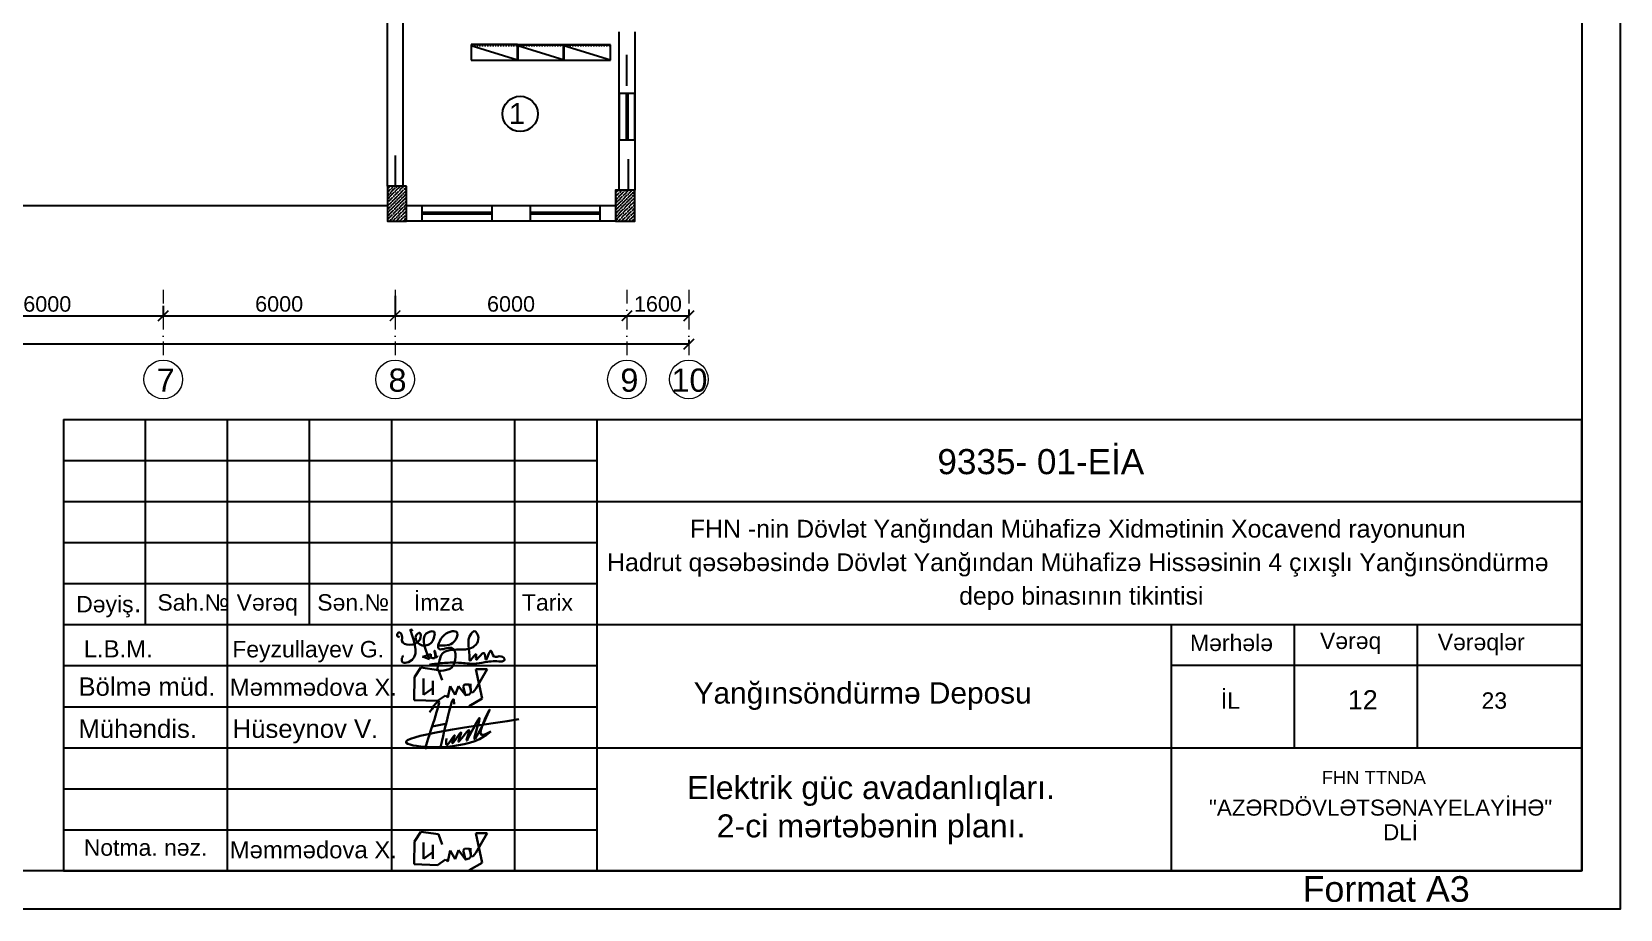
# Model space of a CAD drawing. Header units: millimetres. Extents: x 42452 to 2852333, y -419346 to 834876.
# Drawn here: x 2633825 to 2674929, y 414336 to 437048 of the extents above; entities that cross this region are included whole.
import ezdxf

# ---------------------------------------------------------------- set-up
doc = ezdxf.new("R2010")
doc.units = ezdxf.units.MM
for name, pattern in [('DASHED2', [0.375, 0.25, -0.125]), ('DUZ', [0]), ('Штрихпунктирная', [670.277762, 352.777767, -176.388884, 0, -141.111112])]:
    doc.linetypes.add(name, pattern=pattern)
for name, color, linetype, lineweight in [('0_memar', 250, 'Continuous', 20), ('0_Ном._пера__1', 7, 'Continuous', 15), ('c_dv_l x_tti-25_Ном._пера__21_Ном._пера__21', 7, 'Continuous', 30), ('memar', 7, 'Continuous', 25), ('перегородка', 130, 'Continuous', 20), ('перегородка_Ном._пера__1', 7, 'Continuous', 15)]:
    doc.layers.add(name, color=color, linetype=linetype, lineweight=lineweight)
for name, color, linetype in [('Kunc shtampi', 7, 'Continuous'), ('polygon', 5, 'Continuous'), ('ramka', 7, 'Continuous'), ('размер', 7, 'Continuous')]:
    doc.layers.add(name, color=color, linetype=linetype)
doc.styles.add('Arial', font='arial.ttf', dxfattribs={"height": 200})
doc.styles.add('ARİAL', font='arial.ttf')
doc.styles.get("Standard").update_dxf_attribs({"font": 'arial.ttf'})
doc.styles.add('СГЕНЕРИР_СТИЛЬ_1', font='arial.ttf')
doc.styles.add('СГЕНЕРИР_СТИЛЬ_2', font='')
doc.styles.get('СГЕНЕРИР_СТИЛЬ_2').set_extended_font_data('Arial Unicode MS Кириллический')
doc.dimstyles.new('razmeri a-g', dxfattribs={"dimtxt": 400, "dimasz": 270, "dimexe": 1.25, "dimexo": 0.625, "dimgap": 100, "dimtad": 1, "dimdec": 0, "dimtxsty": 'Standard', "dimblk": 'ARCHTICK', "dimcen": 2.5, "dimadec": 0, "dimazin": 0, "dimtfac": 1, "dimtdec": 0, "dimtmove": 0, "dimatfit": 3, "dimfxl": 1, "dimarcsym": 0})

# ---------------------------------------------------------------- blocks, each defined once
blk = doc.blocks.new('55')
at = {"color": 5, "lineweight": 30}
for points, knots in [([(6807568, -690913), (6807734, -690192), (6807904, -689458), (6807900, -689847), (6807900, -689854)], [0, 0, 0, 0, 1128.718966, 1148.710053, 1148.710053, 1148.710053, 1148.710053]), ([(6807301, -690054), (6807380, -689939), (6807723, -689440), (6807293, -690552), (6807199, -690927), (6807191, -690959)], [0, 0, 0, 0, 328.564954, 1432.648132, 1536.641492, 1536.641492, 1536.641492, 1536.641492]), ([(6808805, -690524), (6808750, -690568), (6808216, -691003), (6805386, -690836), (6807954, -690456), (6809491, -690228)], [0, 0, 0, 0, 215.465341, 2087.683537, 4876.118481, 4876.118481, 4876.118481, 4876.118481]), ([(6807358, -690408), (6807470, -690386), (6807596, -690361), (6807720, -690330), (6807732, -690327)], [0, 0, 0, 0, 344.502291, 383.366548, 383.366548, 383.366548, 383.366548]), ([(6807716, -690698), (6807705, -690775), (6807675, -691004), (6808017, -690413), (6807740, -691044), (6808200, -690308), (6807872, -691036), (6808390, -690235), (6808050, -691132), (6808747, -689639), (6808148, -691347), (6809105, -689320), (6808364, -690768), (6808709, -690576), (6808805, -690524)], [0, 0, 0, 0, 159.15263, 467.604708, 669.340869, 1011.806253, 1243.637014, 1628.4018, 1881.82877, 2512.198919, 3044.065726, 3849.863763, 4495.087992, 4740.981721, 4740.981721, 4740.981721, 4740.981721])]:
    blk.add_open_spline(points, degree=3, knots=knots, dxfattribs=at)
blk = doc.blocks.new('20')
at = {"color": 7, "lineweight": 25}
for p, q in [((15101137, -7396449), (15122448, -7396449)), ((15101137, -7396449), (15101137, -7402785)), ((15101137, -7402785), (15122448, -7402785))]:
    blk.add_line(p, q, dxfattribs=at)
at = {"layer": 'Kunc shtampi', "ltscale": 0.1}
blk.add_line((15122450, -7402785), (15122450, -7396438), dxfattribs=at)
at = {"layer": 'polygon', "color": 7, "linetype": 'DUZ', "lineweight": 25}
for p, q in [((15118416, -7401057), (15118416, -7399329)), ((15120144, -7401057), (15120144, -7399329)), ((15122448, -7399905), (15116691, -7399905))]:
    blk.add_line(p, q, dxfattribs=at)
at = {"layer": 'перегородка', "color": 5, "lineweight": 30}
for p, q in [((15106152, -7399933), (15106063, -7400069)), ((15106401, -7399969), (15106152, -7399933)), ((15107086, -7399953), (15106925, -7399953)), ((15106925, -7399953), (15107015, -7400368)), ((15106927, -7400230), (15107086, -7399953)), ((15106063, -7400069), (15106062, -7400388)), ((15106192, -7400084), (15106192, -7400313)), ((15106192, -7400084), (15106192, -7400313)), ((15106323, -7400119), (15106323, -7400313)), ((15106454, -7400110), (15106401, -7399969)), ((15106749, -7400198), (15106768, -7400171)), ((15106830, -7400168), (15106768, -7400171)), ((15106830, -7400168), (15106850, -7400225)), ((15106850, -7400225), (15106850, -7400162)), ((15106850, -7400162), (15106856, -7400282)), ((15106062, -7400388), (15106388, -7400401)), ((15106192, -7400313), (15106323, -7400219)), ((15106388, -7400401), (15106498, -7400325)), ((15106498, -7400325), (15106531, -7400351)), ((15106531, -7400351), (15106567, -7400195)), ((15106567, -7400195), (15106637, -7400317)), ((15106637, -7400317), (15106683, -7400192)), ((15106683, -7400192), (15106784, -7400326)), ((15106749, -7400198), (15106780, -7400321)), ((15106780, -7400321), (15106832, -7400311)), ((15106832, -7400311), (15106856, -7400282)), ((15107015, -7400368), (15106834, -7400474)), ((15106856, -7400282), (15106850, -7400225)), ((15106856, -7400282), (15106889, -7400275)), ((15106889, -7400275), (15106927, -7400230)), ((15106063, -7402373), (15106062, -7402692)), ((15106152, -7402237), (15106063, -7402373)), ((15106401, -7402273), (15106152, -7402237)), ((15106192, -7402388), (15106192, -7402617)), ((15106192, -7402388), (15106192, -7402617)), ((15106454, -7402414), (15106401, -7402273)), ((15107086, -7402257), (15106925, -7402257)), ((15106925, -7402257), (15107015, -7402672)), ((15106927, -7402534), (15107086, -7402257)), ((15106192, -7402617), (15106323, -7402523)), ((15106323, -7402423), (15106323, -7402617)), ((15106388, -7402705), (15106498, -7402629)), ((15106498, -7402629), (15106531, -7402655)), ((15106531, -7402655), (15106567, -7402499)), ((15106567, -7402499), (15106637, -7402621)), ((15106637, -7402621), (15106683, -7402496)), ((15106683, -7402496), (15106784, -7402630)), ((15106749, -7402502), (15106768, -7402475)), ((15106749, -7402502), (15106780, -7402625)), ((15106830, -7402472), (15106768, -7402475)), ((15106780, -7402625), (15106832, -7402615)), ((15106830, -7402472), (15106850, -7402529)), ((15106832, -7402615), (15106856, -7402586)), ((15106850, -7402529), (15106850, -7402466)), ((15106850, -7402466), (15106856, -7402586)), ((15106856, -7402586), (15106850, -7402529)), ((15106856, -7402586), (15106889, -7402579)), ((15106889, -7402579), (15106927, -7402534)), ((15106062, -7402692), (15106388, -7402705)), ((15107015, -7402672), (15106834, -7402778))]:
    blk.add_line(p, q, dxfattribs=at)
for points, knots in [([(15105854, -7399506), (15105838, -7399500), (15105805, -7399487), (15105847, -7399413), (15105905, -7399491), (15105849, -7399623), (15106153, -7399643), (15106162, -7399419), (15106042, -7399495), (15106143, -7399660), (15106310, -7399603), (15106340, -7399510), (15106359, -7399413), (15106122, -7399448), (15106203, -7399646), (15106273, -7399814)], [0, 0, 0, 0, 42.223389, 90.051656, 154.549451, 226.6152, 476.644161, 571.28472, 627.013932, 778.672239, 938.454199, 1025.570794, 1091.558705, 1160.21584, 1544.16015, 1544.16015, 1544.16015, 1544.16015]), ([(15106007, -7399409), (15106073, -7399600), (15106152, -7399829), (15105880, -7399880), (15105882, -7399793), (15105905, -7399771), (15105910, -7399766)], [0, 0, 0, 0, 446.334972, 532.702513, 603.278674, 627.196902, 627.196902, 627.196902, 627.196902]), ([(15106007, -7399409), (15106006, -7399405), (15106005, -7399395), (15106027, -7399402), (15106031, -7399412), (15106033, -7399416)], [0, 0, 0, 0, 8.821018, 27.345406, 42.243095, 42.243095, 42.243095, 42.243095]), ([(15106401, -7399620), (15106483, -7399625), (15106613, -7399633), (15106712, -7399392), (15106440, -7399437), (15106343, -7399750), (15106675, -7399563), (15106648, -7399925), (15106507, -7399969), (15106352, -7399997), (15106417, -7399855), (15106438, -7399676), (15106619, -7399677), (15106758, -7399678)], [0, 0, 0, 0, 227.188385, 358.071473, 539.665587, 751.927894, 924.503113, 1199.403857, 1282.39891, 1403.270956, 1513.824778, 1614.597802, 1944.904586, 1944.904586, 1944.904586, 1944.904586]), ([(15106758, -7399678), (15106785, -7399676), (15106877, -7399669), (15107004, -7399560), (15106917, -7399391), (15106772, -7399548), (15106848, -7399680), (15106834, -7399875), (15106956, -7399662), (15106900, -7399907), (15107061, -7399627), (15107057, -7399923), (15107138, -7399603), (15107168, -7399822), (15107267, -7399745), (15107351, -7399823), (15107309, -7399841), (15107293, -7399848)], [0, 0, 0, 0, 82.934409, 278.458212, 386.336719, 441.130098, 797.922894, 815.295031, 939.358029, 1010.425899, 1153.318323, 1248.777542, 1391.619055, 1482.772305, 1582.360738, 1652.010665, 1693.923868, 1693.923868, 1693.923868, 1693.923868]), ([(15106295, -7399744), (15106292, -7399758), (15106286, -7399786), (15106327, -7399808), (15106381, -7399781), (15106332, -7399640), (15106351, -7399754), (15106372, -7399792), (15106387, -7399780), (15106385, -7399772), (15106385, -7399769)], [0, 0, 0, 0, 37.910096, 78.738154, 107.34926, 199.254906, 281.250122, 295.344415, 310.564895, 319.310936, 319.310936, 319.310936, 319.310936]), ([(15107300, -7399848), (15107229, -7399844), (15107106, -7399838), (15106918, -7399890), (15106741, -7399864), (15106546, -7399860), (15106396, -7399873), (15106301, -7399888), (15106276, -7399892)], [0, 0, 0, 0, 211.533539, 367.015626, 577.795063, 738.782103, 953.656981, 1027.737747, 1027.737747, 1027.737747, 1027.737747])]:
    blk.add_open_spline(points, degree=3, knots=knots, dxfattribs=at)
for points in [[(15106295, -7399744), (15106256, -7399756), (15106217, -7399767), (15106178, -7399779)], [(15106178, -7399779), (15106209, -7399791), (15106241, -7399803), (15106273, -7399814)]]:
    blk.add_open_spline(points, degree=3, dxfattribs=at)
at = {"layer": 'размер', "color": 7, "lineweight": 25}
for p, q in [((15102289, -7399329), (15102289, -7396449)), ((15103441, -7402785), (15103441, -7396449)), ((15104592, -7399329), (15104592, -7396449)), ((15105744, -7402785), (15105744, -7396449)), ((15107472, -7402785), (15107472, -7396449)), ((15108624, -7396449), (15108624, -7402785)), ((15101137, -7397025), (15108624, -7397025)), ((15101137, -7397601), (15122448, -7397601)), ((15101137, -7398177), (15108624, -7398177)), ((15101137, -7398753), (15108624, -7398753)), ((15101137, -7399329), (15122448, -7399329)), ((15116688, -7399329), (15116688, -7402785)), ((15101137, -7399905), (15108624, -7399905)), ((15101137, -7400481), (15108624, -7400481)), ((15101137, -7401057), (15122448, -7401057)), ((15101137, -7401633), (15108624, -7401633)), ((15101156, -7402209), (15108624, -7402209))]:
    blk.add_line(p, q, dxfattribs=at)
at = {"color": 1, "lineweight": 25, "xscale": 0.5720132259566115, "yscale": 0.5720132259566115, "zscale": 0.5720132259566115}
blk.add_blockref('55', (11212411, -7005839), dxfattribs=at)
at = {"color": 7, "char_height": 258.17, "width": 5812.24, "attachment_point": 4, "style": 'Arial'}
for s, insert in [('{\\fArial|b0|i0|c238|p34;Bölmə müd.} {\\fArial|b0|i0|c238|p34; \\fArial|b0|i0|c204|p34;\\H0.92962x;Məmmədova\\fArial|b0|i0|c238|p34; X.}', (15101347, -7400201)), ('{\\fArial|b0|i0|c238|p34;Mühəndis.     Hüseynov V\\H0.92962x;.}', (15101347, -7400829))]:
    blk.add_mtext(s, dxfattribs=dict(at, insert=insert))
at = {"color": 7, "lineweight": 25, "attachment_point": 1}
for s, insert, char_height in [('{\\fArial|b0|i0|c238|p34;İ\\fArial|b0|i0|c0|p34;L}', (15117383, -7400280), 230.39), ('23', (15121043, -7400280), 230.4)]:
    blk.add_mtext(s, dxfattribs=dict(at, insert=insert, char_height=char_height))
at = {"insert": (15115876, -7403826), "char_height": 360, "width": 22250.72, "attachment_point": 7, "style": 'ARİAL'}
blk.add_mtext('{\\fArial|b0|i0|c238|p34;                   Format A3\\L\\P} ', dxfattribs=at)
at = {"layer": '0_memar', "color": 0, "linetype": 'Continuous', "insert": (15115376, -7398491), "char_height": 249.57, "width": 13538.5, "attachment_point": 5, "line_spacing_factor": 1.132501, "style": 'СГЕНЕРИР_СТИЛЬ_1'}
blk.add_mtext('{\\C7;FHN -nin Dövlət Yanğından Mühafizə Xidmətinin \\fArial|b0|i0|c238|p38;Xocavend\\fArial|b0|i0|c204|p38; \\fArial|b0|i0|c238|p38;rayonunun\\fArial|b0|i0|c204|p38; \\fArial|b0|i0|c238|p38;\\PHadrut qəsəbəsində \\fArial|b0|i0|c204|p38;Dövlət Yanğından Mühafizə Hissəsinin 4 \\fArial|b0|i0|c238|p38;çıxışlı Y\\fArial|b0|i0|c204|p38;anğınsöndürmə\\fArial|b0|i0|c238|p38;\\P \\fArial|b0|i0|c204|p38;depo\\fArial|b0|i0|c238|p38; binasının\\fArial|b0|i0|c204|p34; tikintisi}', dxfattribs=at)
at = {"layer": '0_memar', "color": 0, "linetype": 'Continuous', "insert": (15112355, -7400528), "char_height": 299.48, "attachment_point": 8, "style": 'СГЕНЕРИР_СТИЛЬ_1'}
blk.add_mtext('{Yanğınsöndürmə Deposu}', dxfattribs=at)
at = {"layer": '0_Ном._пера__1', "linetype": 'Continuous', "attachment_point": 1, "style": 'СГЕНЕРИР_СТИЛЬ_2'}
for s, insert, char_height in [('{Mərhələ}', (15116950, -7399469), 231), ('{Vərəq}', (15118775, -7399440), 231), ('{Vərəqlər}', (15120428, -7399458), 231), (' {\\fArial|b0|i0|c0|p34;     \\H0.88889x;                FHN TTNDA}', (15117167, -7401383), 207.94)]:
    blk.add_mtext(s, dxfattribs=dict(at, insert=insert, char_height=char_height))
at = {"layer": '0_Ном._пера__1', "linetype": 'Continuous', "insert": (15117216, -7401786), "char_height": 225, "width": 5999.56, "attachment_point": 1, "line_spacing_factor": 0.920624, "style": 'СГЕНЕРИР_СТИЛЬ_2'}
blk.add_mtext('{\\fArial|b0|i0|c0|p34;"AZƏRDÖVLƏTSƏNAYELAYİHƏ"\\P                            DLİ}', dxfattribs=at)
at = {"layer": 'ramka', "color": 7, "lineweight": 25, "ltscale": 0.4, "attachment_point": 1, "style": 'Arial'}
for s, insert, char_height, width in [('  {\\H1.0417x;L.B.M.            \\fArial|b0|i0|c204|p38;\\H0.95997x;\\C256;Feyzullayev \\fArial|b0|i0|c0|p38;G\\fArial|b0|i0|c204|p38;.}', (15101242, -7399549), 230.392, 6041.47), ('Notma. nəz.', (15101422, -7402344), 230.39, 2251.06), ('{\\H0.92962x;Məmmədova\\fArial|b0|i0|c238|p34; X.}', (15103470, -7402370), 258.17, 2820.28)]:
    blk.add_mtext(s, dxfattribs=dict(at, insert=insert, char_height=char_height, width=width))
at = {"layer": 'перегородка', "color": 7, "lineweight": 25, "char_height": 287.99, "attachment_point": 1, "style": 'Arial'}
for s, insert in [('\\H0.8x;İmza', (15106056, -7398902)), ('\\H0.8x;Dəyiş\\H1.25x;.', (15101316, -7398869)), ('\\H0.8x;Sah.№', (15102456, -7398902)), ('\\H0.8x;Vərəq', (15103568, -7398902)), ('\\H0.8x;Sən.№', (15104700, -7398902)), ('\\H0.8x;Tarix', (15107573, -7398902))]:
    blk.add_mtext(s, dxfattribs=dict(at, insert=insert))
at = {"layer": 'перегородка_Ном._пера__1', "linetype": 'Continuous', "insert": (15113268, -7396864), "char_height": 352.637, "attachment_point": 1, "style": 'СГЕНЕРИР_СТИЛЬ_2'}
blk.add_mtext('{\\fArial|b0|i0|c204|p38; 9\\fArial|b0|i0|c238|p38;335\\fArial|b0|i0|c204|p38;- 01-\\fArial|b0|i0|c238|p38;EİA}', dxfattribs=at)
blk = doc.blocks.new('_ArchTick')
at = {"color": 0, "linetype": 'ByBlock', "const_width": 0.15}
blk.add_lwpolyline([(-0.5, -0.5), (0.5, 0.5)], dxfattribs=at)
blk = doc.blocks.new('*D283')
at = {"layer": 'Defpoints', "color": 0, "lineweight": 30, "transparency": 16777216}
for p in [(2605626, 429072), (2605626, 428963), (2650827, 429072)]:
    blk.add_point(p, dxfattribs=at)
at = {"layer": 'memar', "color": 0, "lineweight": -2, "transparency": 16777216}
for p, q in [((2605626, 429071), (2605626, 428962)), ((2650827, 428963), (2605626, 428963)), ((2650827, 429071), (2650827, 428962))]:
    blk.add_line(p, q, dxfattribs=at)
at = {"layer": 'memar', "color": 0, "lineweight": -2, "transparency": 16777216, "xscale": 270, "yscale": 270, "zscale": 270, "rotation": 180}
blk.add_blockref('_ArchTick', (2605626, 428963), dxfattribs=at)
at = {"layer": 'memar', "color": 0, "lineweight": -2, "transparency": 16777216, "xscale": 270, "yscale": 270, "zscale": 270}
blk.add_blockref('_ArchTick', (2650827, 428963), dxfattribs=at)
at = {"layer": 'memar', "color": 0, "lineweight": 15, "transparency": 16777216, "insert": (2628226, 429267), "char_height": 400, "attachment_point": 5}
blk.add_mtext('45200', dxfattribs=at)
blk = doc.blocks.new('*D289')
at = {"layer": 'Defpoints', "color": 0, "lineweight": 30, "transparency": 16777216}
for p in [(2631226, 429696), (2637226, 429696), (2637226, 429696)]:
    blk.add_point(p, dxfattribs=at)
at = {"layer": 'memar', "color": 0, "lineweight": -2, "transparency": 16777216}
for p, q in [((2631226, 429697), (2631226, 429697)), ((2631226, 429696), (2637226, 429696)), ((2637226, 429697), (2637226, 429697))]:
    blk.add_line(p, q, dxfattribs=at)
at = {"layer": 'memar', "color": 0, "lineweight": -2, "transparency": 16777216, "xscale": 270, "yscale": 270, "zscale": 270, "rotation": 180}
blk.add_blockref('_ArchTick', (2631226, 429696), dxfattribs=at)
at = {"layer": 'memar', "color": 0, "lineweight": -2, "transparency": 16777216, "xscale": 270, "yscale": 270, "zscale": 270}
blk.add_blockref('_ArchTick', (2637226, 429696), dxfattribs=at)
at = {"layer": 'memar', "color": 0, "lineweight": 15, "transparency": 16777216, "insert": (2634226, 430000), "char_height": 400, "attachment_point": 5}
blk.add_mtext('6000', dxfattribs=at)
blk = doc.blocks.new('*D290')
at = {"layer": 'Defpoints', "color": 0, "lineweight": 30, "transparency": 16777216}
for p in [(2637226, 429954), (2643226, 430211), (2643226, 429697)]:
    blk.add_point(p, dxfattribs=at)
at = {"layer": 'memar', "color": 0, "lineweight": -2, "transparency": 16777216}
for p, q in [((2637226, 429953), (2637226, 429696)), ((2643226, 430211), (2643226, 429696)), ((2637226, 429697), (2643226, 429697))]:
    blk.add_line(p, q, dxfattribs=at)
at = {"layer": 'memar', "color": 0, "lineweight": -2, "transparency": 16777216, "xscale": 270, "yscale": 270, "zscale": 270, "rotation": 180}
blk.add_blockref('_ArchTick', (2637226, 429697), dxfattribs=at)
at = {"layer": 'memar', "color": 0, "lineweight": -2, "transparency": 16777216, "xscale": 270, "yscale": 270, "zscale": 270}
blk.add_blockref('_ArchTick', (2643226, 429697), dxfattribs=at)
at = {"layer": 'memar', "color": 0, "lineweight": 15, "transparency": 16777216, "insert": (2640226, 430001), "char_height": 400, "attachment_point": 5}
blk.add_mtext('6000', dxfattribs=at)
blk = doc.blocks.new('*D291')
at = {"layer": 'Defpoints', "color": 0, "lineweight": 30, "transparency": 16777216}
for p in [(2643226, 429697), (2649226, 429697), (2649226, 429697)]:
    blk.add_point(p, dxfattribs=at)
at = {"layer": 'memar', "color": 0, "lineweight": -2, "transparency": 16777216}
for p, q in [((2643226, 429698), (2643226, 429698)), ((2643226, 429697), (2649226, 429697)), ((2649226, 429698), (2649226, 429698))]:
    blk.add_line(p, q, dxfattribs=at)
at = {"layer": 'memar', "color": 0, "lineweight": -2, "transparency": 16777216, "xscale": 270, "yscale": 270, "zscale": 270, "rotation": 180}
blk.add_blockref('_ArchTick', (2643226, 429697), dxfattribs=at)
at = {"layer": 'memar', "color": 0, "lineweight": -2, "transparency": 16777216, "xscale": 270, "yscale": 270, "zscale": 270}
blk.add_blockref('_ArchTick', (2649226, 429697), dxfattribs=at)
at = {"layer": 'memar', "color": 0, "lineweight": 15, "transparency": 16777216, "insert": (2646226, 430001), "char_height": 400, "attachment_point": 5}
blk.add_mtext('6000', dxfattribs=at)
blk = doc.blocks.new('*D292')
at = {"layer": 'Defpoints', "color": 0, "lineweight": 30, "transparency": 16777216}
for p in [(2649226, 429697), (2650827, 429857), (2650827, 429697)]:
    blk.add_point(p, dxfattribs=at)
at = {"layer": 'memar', "color": 0, "lineweight": -2, "transparency": 16777216}
for p, q in [((2649226, 429698), (2649226, 429698)), ((2649226, 429697), (2650827, 429697)), ((2650827, 429856), (2650827, 429696))]:
    blk.add_line(p, q, dxfattribs=at)
at = {"layer": 'memar', "color": 0, "lineweight": -2, "transparency": 16777216, "xscale": 270, "yscale": 270, "zscale": 270, "rotation": 180}
blk.add_blockref('_ArchTick', (2649226, 429697), dxfattribs=at)
at = {"layer": 'memar', "color": 0, "lineweight": -2, "transparency": 16777216, "xscale": 270, "yscale": 270, "zscale": 270}
blk.add_blockref('_ArchTick', (2650827, 429697), dxfattribs=at)
at = {"layer": 'memar', "color": 0, "lineweight": 15, "transparency": 16777216, "insert": (2650027, 430001), "char_height": 400, "attachment_point": 5}
blk.add_mtext('1600', dxfattribs=at)

msp = doc.modelspace()

# ---------------------------------------------------------------- hatches: boundary and pattern name
at = {"layer": 'memar', "lineweight": 25}
h = msp.add_hatch(dxfattribs=at)
h.set_pattern_fill('ANSI36', color=256, scale=500)
h.set_pattern_definition([(45, (892827.97, 2715145.5), (33.1456304, 121.533978), [156.25, -31.25, 0, -31.25])])
h.paths.add_polyline_path([(2643025.59247, 433047.9843), (2643025.59247, 432147.9843), (2643525.59247, 432147.9843), (2643525.59247, 433047.9843)])
h = msp.add_hatch(dxfattribs=at)
h.set_pattern_fill('ANSI36', color=256, scale=500)
h.set_pattern_definition([(45, (886727.78, 2715145.5), (33.1456304, 121.533978), [156.25, -31.25, 0, -31.25])])
h.paths.add_polyline_path([(2648926.14, 432947.9843), (2648926.14, 432147.9843), (2649426.14, 432147.9843), (2649426.14, 432947.9843)])

# ---------------------------------------------------------------- linework, layer by layer
at = {"color": 32, "lineweight": 25, "true_color": 0xc65c10}
for p, q in [((2645192.7849, 436714.85861), (2645192.7849, 436314.85861)), ((2646392.7849, 436714.85861), (2645192.7849, 436714.85861)), ((2646392.7849, 436314.85861), (2645192.7849, 436684.85861)), ((2646392.7849, 436314.85861), (2646392.7849, 436714.85861)), ((2646402.14151, 436710.29368), (2646402.14151, 436310.29368)), ((2647602.14151, 436710.29368), (2646402.14151, 436710.29368)), ((2647602.14151, 436310.29368), (2646402.14151, 436680.29367)), ((2647587.33631, 436314.85861), (2647587.33631, 436714.85861)), ((2647596.69292, 436710.29368), (2647596.69292, 436310.29368)), ((2648796.69292, 436710.29368), (2647596.69292, 436710.29368)), ((2648796.69292, 436310.29368), (2647596.69292, 436680.29367)), ((2647602.14151, 436310.29368), (2647602.14151, 436710.29368)), ((2648796.69292, 436310.29368), (2648796.69292, 436710.29368)), ((2645192.7849, 436314.85861), (2646392.7849, 436314.85861)), ((2646402.14151, 436310.29368), (2647602.14151, 436310.29368)), ((2647596.69292, 436310.29368), (2648796.69292, 436310.29368))]:
    msp.add_line(p, q, dxfattribs=at)
at = {"color": 32, "linetype": 'DASHED2', "lineweight": 25, "ltscale": 0.3, "true_color": 0xc65c10}
for p, q in [((2646362.781, 436684.86251), (2645222.78099, 436684.85471)), ((2646362.781, 436684.86251), (2646392.78099, 436684.85861)), ((2647572.1376, 436680.29758), (2646432.1376, 436680.28977)), ((2647557.33241, 436684.86251), (2647587.33241, 436684.85861)), ((2647572.1376, 436680.29758), (2647602.1376, 436680.29368)), ((2648766.68902, 436680.29758), (2647626.68902, 436680.28977)), ((2648766.68902, 436680.29758), (2648796.68902, 436680.29368))]:
    msp.add_line(p, q, dxfattribs=at)
at = {"layer": 'c_dv_l x_tti-25_Ном._пера__21_Ном._пера__21', "linetype": 'Continuous', "lineweight": 25, "flags": 128}
for points in [[(2591320.97086, 473458.73214), (2674928.52286, 473458.73214), (2674928.52286, 414336.24894), (2591320.97086, 414336.24894)], [(2595302.28286, 472463.40414), (2673933.19486, 472463.40414), (2673933.19486, 415331.57694), (2595302.28286, 415331.57694)]]:
    msp.add_lwpolyline(points, close=True, dxfattribs=at)
at = {"layer": 'memar', "color": 0, "lineweight": 25}
for points in [[(2643025.59247, 433047.9843), (2643026.14, 438947.9843)], [(2643426.14, 438947.9843), (2643425.59247, 433047.9843)], [(2649026.14, 432947.9843), (2649026.14, 437047.90816)], [(2649426.14, 437047.90816), (2649426.14, 432947.9843)], [(2619426.13986, 432547.9843), (2643025.59247, 432547.9843)]]:
    msp.add_lwpolyline(points, dxfattribs=at)
at = {"layer": 'memar', "lineweight": 25}
for points in [[(2649226.31616, 435647.9843), (2649226.31616, 436447.9843)], [(2643226.14, 433847.9843), (2643226.14, 433047.9843)], [(2649258.90176, 433747.9843), (2649258.90176, 432947.9843)]]:
    msp.add_lwpolyline(points, dxfattribs=at)
at = {"layer": 'memar', "color": 0, "lineweight": 25}
for points in [[(2649426.17725, 434247.93988), (2649426.17725, 435447.93988), (2649026.17725, 435447.93988), (2649026.17725, 434247.93988)], [(2648926.14, 432147.9843), (2643525.59247, 432147.9843), (2643525.59247, 432547.9843), (2648926.14, 432547.9843)], [(2643925.59247, 432547.9843), (2645725.59247, 432547.9843), (2645725.59247, 432147.9843), (2643925.59247, 432147.9843)], [(2646726.14, 432547.9843), (2648526.14, 432547.9843), (2648526.14, 432147.9843), (2646726.14, 432147.9843)]]:
    msp.add_lwpolyline(points, close=True, dxfattribs=at)
at = {"layer": 'memar', "color": 146, "lineweight": 25, "true_color": 0x105689}
for points in [[(2649257.31465, 435447.93988), (2649207.31465, 435447.93988), (2649207.31465, 434247.93988), (2649257.31465, 434247.93988)], [(2645725.59247, 432379.1217), (2645725.59247, 432329.1217), (2643925.59247, 432329.1217), (2643925.59247, 432379.1217)], [(2648526.14, 432379.1217), (2648526.14, 432329.1217), (2646726.14, 432329.1217), (2646726.14, 432379.1217)]]:
    msp.add_lwpolyline(points, close=True, dxfattribs=at)
at = {"layer": 'memar', "color": 3, "lineweight": 25}
for points in [[(2643525.59247, 433047.9843), (2643025.59247, 433047.9843), (2643025.59247, 432147.9843), (2643525.59247, 432147.9843)], [(2649426.14, 432947.9843), (2648926.14, 432947.9843), (2648926.14, 432147.9843), (2649426.14, 432147.9843)]]:
    msp.add_lwpolyline(points, close=True, dxfattribs=at)
at = {"layer": 'memar', "linetype": 'Штрихпунктирная', "lineweight": 15, "flags": 128}
for points in [[(2637226.31329, 430368.49197), (2637226.31325, 428549.69149)], [(2643226.31329, 430368.49197), (2643226.31325, 428549.69149)], [(2649226.48945, 430368.49197), (2649226.48941, 428549.69149)], [(2650826.68437, 430368.49197), (2650826.68434, 428549.70597)]]:
    msp.add_lwpolyline(points, dxfattribs=at)
at = {"layer": 'memar', "lineweight": 25}
msp.add_circle((2646462.74648, 434922.65537), 454.87332, dxfattribs=at)
at = {"layer": 'memar', "linetype": 'Continuous', "lineweight": 15}
for centre in [(2637226.31296, 428049.70597), (2643226.31296, 428049.70597), (2649226.48912, 428049.70597), (2650826.68404, 428049.70597)]:
    msp.add_circle(centre, 500, dxfattribs=at)

# ---------------------------------------------------------------- block references
at = {"lineweight": 40, "xscale": 1.843406245738543, "yscale": 1.843406245738543, "zscale": 1.843406245738543}
msp.add_blockref('20', (-25202885.12343, 14061672.1263), dxfattribs=at)

# ---------------------------------------------------------------- texts
at = {"color": 7, "lineweight": 25, "insert": (2667879.82965, 419756.09185), "char_height": 497.664, "attachment_point": 4, "style": 'Arial'}
msp.add_mtext('\\pxqc;12', dxfattribs=at)
at = {"color": 7, "lineweight": 25, "insert": (2650194.71993, 416899.74332), "char_height": 594.90315567, "width": 10694.6231918, "attachment_point": 4, "style": 'Arial'}
msp.add_mtext('\\pxqc;{\\C256;Elektrik güc avadanlıqları.\\fArial|b0|i0|c238|p34; \\fArial|b0|i0|c204|p38;2-ci mərtəbənin plan\\fArial|b0|i0|c0|p38;ı.}', dxfattribs=at)
at = {"layer": 'memar', "linetype": 'Continuous', "lineweight": 25, "insert": (2646591.10034, 435203.13222), "char_height": 540, "attachment_point": 3, "style": 'СГЕНЕРИР_СТИЛЬ_1'}
msp.add_mtext('1', dxfattribs=at)
at = {"layer": 'memar', "linetype": 'Continuous', "lineweight": 15, "char_height": 600, "attachment_point": 1, "style": 'СГЕНЕРИР_СТИЛЬ_1'}
for s, insert in [('7', (2637056.07486, 428330.60776)), ('8', (2643056.07486, 428330.60776)), ('9', (2649056.25101, 428330.60776)), ('{\\fArial|b0|i0|c238|p38;1}0', (2650376.99463, 428330.60776))]:
    msp.add_mtext(s, dxfattribs=dict(at, insert=insert))

# ---------------------------------------------------------------- dimensions: what is measured, and where the dimension line sits
at = {"layer": 'memar', "lineweight": 15}
for base, p1, p2, picture, middle in [((2637226.31336, 429695.96516), (2631226.47547, 429695.96516), (2637226.31336, 429695.96516), '*D289', (2634226.39442, 430000.19436)), ((2643226.31336, 429697.21516), (2637226.31336, 429953.61271), (2643226.31336, 430211.208), '*D290', (2640226.31336, 430001.44436)), ((2649226.48952, 429697.21516), (2643226.31336, 429697.21516), (2649226.48952, 429697.21516), '*D291', (2646226.40144, 430001.44436)), ((2605626.31336, 428962.78395), (2650826.68445, 429071.9276), (2605626.31336, 429071.9276), '*D283', (2628226.49891, 429267.01315))]:
    dim = msp.add_linear_dim(base=base, p1=p1, p2=p2, angle=180, dimstyle='razmeri a-g', dxfattribs=at)
    dim.commit()
    dim.dimension.update_dxf_attribs({"geometry": picture, "text_midpoint": middle})
dim = msp.add_linear_dim(base=(2650826.68445, 429697.21516), p1=(2649226.48952, 429697.21516), p2=(2650826.68445, 429857.00062), angle=180, dimstyle='razmeri a-g', dxfattribs=at)
dim.commit()
dim.dimension.update_dxf_attribs({"geometry": '*D292', "text_midpoint": (2650026.58698, 429697.21516), "dimtype": 160})

doc.saveas('drawing.dxf')
